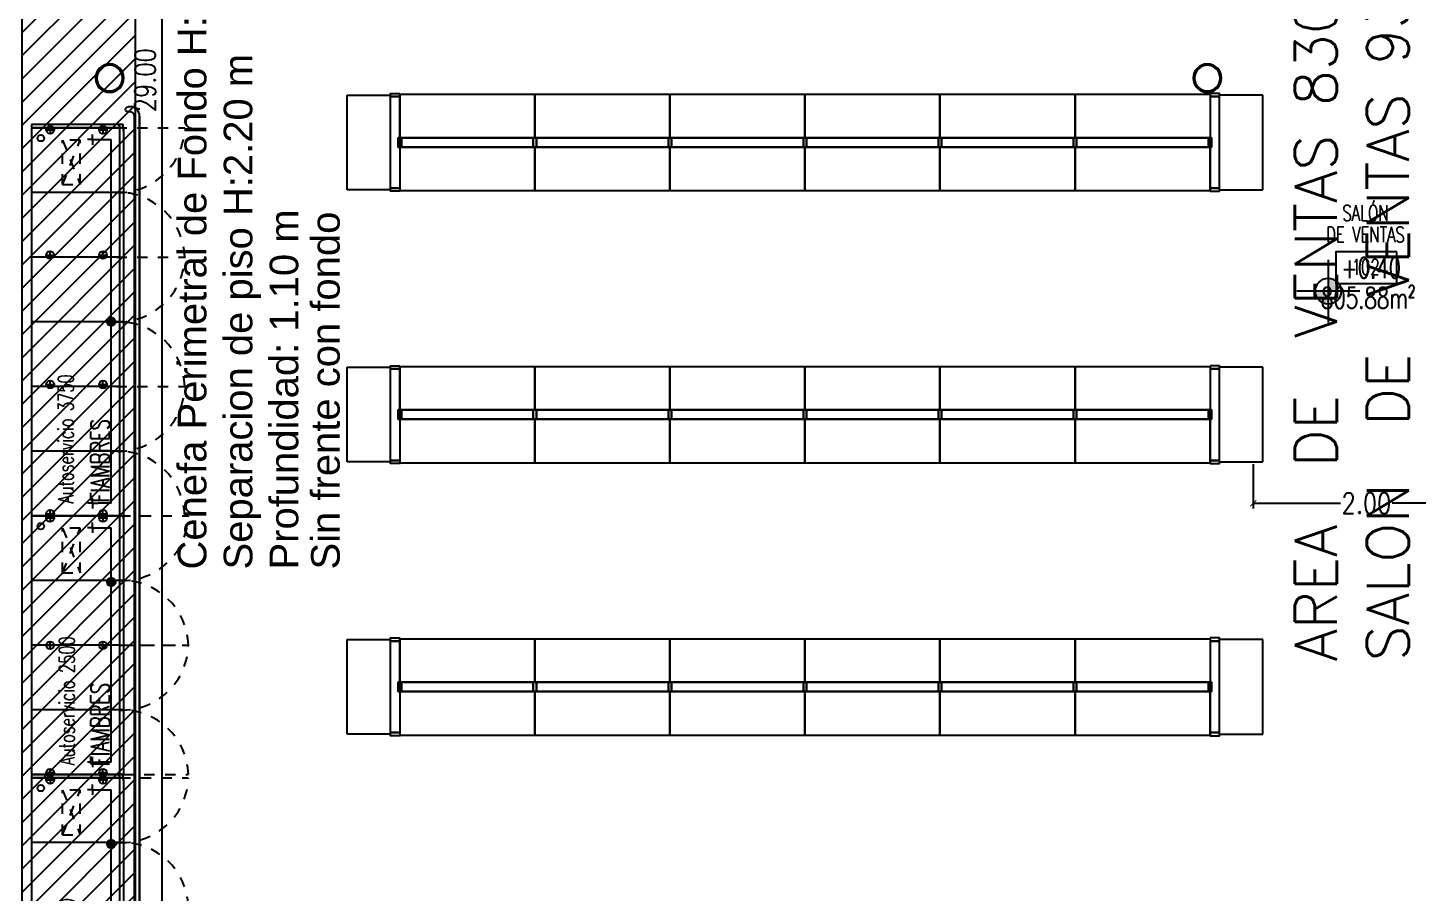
# Model space of a CAD drawing. Header units: millimetres. Extents: x -129 to 3172, y -143 to 919.
# Drawn here: x -32.62 to -19.19, y 6.84 to 15.19 of the extents above; entities that cross this region are included whole.
import ezdxf
from ezdxf.enums import TextEntityAlignment as Align

# ---------------------------------------------------------------- set-up
doc = ezdxf.new("R2010")
doc.units = ezdxf.units.MM
doc.header["$LTSCALE"] = 0.1
for name, pattern in [('DASHED2', [0.375, 0.25, -0.125]), ('HIDDEN', [9.525, 6.35, -3.175]), ('TRATTEGGIATA2', [0.375, 0.25, -0.125])]:
    doc.linetypes.add(name, pattern=pattern)
for name, color, linetype in [('Cenefa perimetral', 4, 'Continuous'), ('D-AISI BAJA', 8, 'Continuous'), ('E-EXHIBIDORAS', 8, 'Continuous'), ('E-GONDOLAS', 8, 'Continuous'), ('E-TXT', 7, 'Continuous'), ('MET-COLUMNA METALICA', 3, 'Continuous'), ('R-CUADRO REF', 1, 'Continuous'), ('R-NOMBRE LOCAL', 7, 'Continuous'), ('zA-COTAS', 1, 'Continuous'), ('zA-TXT SUPS', 2, 'Continuous')]:
    doc.layers.add(name, color=color, linetype=linetype)
doc.styles.add('ROMANS', font='ROMANS.SHX', dxfattribs={"width": 0.8, "height": 0.2})
doc.styles.get("Standard").update_dxf_attribs({"font": 'arial.ttf'})
doc.styles.add('VAUX', font='romans.shx', dxfattribs={"width": 0.85})
doc.dimstyles.new('COTA 1-125', dxfattribs={"dimtxt": 0.2, "dimasz": 0.15, "dimexe": 0.08, "dimexo": 0.08, "dimgap": 0.06, "dimtad": 1, "dimzin": 0, "dimdsep": 46, "dimtxsty": 'ROMANS', "dimblk": 'ARCHTICK', "dimcen": 0, "dimclrd": 256, "dimclre": 8, "dimclrt": 3, "dimadec": 0, "dimazin": 0, "dimtfac": 1, "dimtofl": 0, "dimtmove": 0, "dimatfit": 3, "dimldrblk": 'ARCHTICK', "dimfxl": 1, "dimtolj": 1, "dimtzin": 0, "dimlwd": -1, "dimlwe": -1, "dimarcsym": 0})
doc.dimstyles.new('MIG-LATERAL-CHICO', dxfattribs={"dimtxt": 0.12, "dimasz": 0.06, "dimexe": 0.05, "dimexo": 0.02, "dimgap": 0.005, "dimtad": 0, "dimrnd": 0.005, "dimzin": 0, "dimdsep": 46, "dimtxsty": 'ROMANS', "dimblk1": 'ARCHTICK', "dimblk2": 'ARCHTICK', "dimsah": 1, "dimcen": 2.5, "dimclrd": 1, "dimclre": 8, "dimclrt": 3, "dimadec": 0, "dimazin": 0, "dimtfac": 1, "dimtmove": 0, "dimatfit": 3, "dimldrblk": 'ARCHTICK', "dimfxl": 1, "dimtolj": 1, "dimtzin": 0, "dimarcsym": 0})

# ---------------------------------------------------------------- blocks, each defined once
blk = doc.blocks.new('CMET REDONDA')
at = {"layer": 'MET-COLUMNA METALICA'}
h = blk.add_hatch(color=256, dxfattribs=at)
h.paths.add_polyline_path([(0, 0.124), (0, 0.137, -0.414214), (0.136, 0), (0.124, 0, 0.414214)])
h.paths.add_polyline_path([(0, -0.136), (0, -0.124, 0.414214), (0.124, 0), (0.136, 0, -0.414214)])
h.paths.add_polyline_path([(0, -0.124), (0, -0.136, -0.414214), (-0.137, 0), (-0.124, 0, 0.414214)])
h.paths.add_polyline_path([(0, 0.137), (0, 0.124, 0.414214), (-0.124, 0), (-0.137, 0, -0.414214)])
h = blk.add_hatch(color=256, dxfattribs=at)
h.paths.add_polyline_path([(0, 0.124), (0, 0.136, -0.414214), (0.136, 0), (0.124, 0, 0.414214)])
h.paths.add_polyline_path([(0, -0.137), (0, -0.124, 0.414214), (0.124, 0), (0.136, 0, -0.414214)])
h.paths.add_polyline_path([(0, -0.124), (0, -0.137, -0.414214), (-0.137, 0), (-0.124, 0, 0.414214)])
h.paths.add_polyline_path([(0, 0.136), (0, 0.124, 0.414214), (-0.124, 0), (-0.137, 0, -0.414214)])
for radius in [0.137, 0.137, 0.124, 0.124]:
    blk.add_circle((0, 0), radius, dxfattribs=at)
blk = doc.blocks.new('N Local')
at = {"layer": 'R-CUADRO REF'}
blk.add_lwpolyline([(6337.193, -934.829), (6337.93, -934.829), (6337.93, -935.212), (6337.193, -935.212)], close=True, dxfattribs=at)
at = {"layer": 'R-CUADRO REF', "lineweight": 0, "style": 'VAUX', "width": 0.85}
blk.add_attdef('NUMERO', text='', height=0.182, dxfattribs=at).set_placement((6337.585, -935.106), align=Align.CENTER)
at = {"layer": 'R-NOMBRE LOCAL', "lineweight": 0, "style": 'VAUX', "width": 0.85}
for p in [(6337.572, -934.455), (6337.572, -934.715)]:
    blk.add_attdef('NOMBRE', text='', height=0.182, dxfattribs=at).set_placement(p, align=Align.CENTER)
blk = doc.blocks.new('lateral derecho')
at = {"layer": 'E-EXHIBIDORAS'}
for p, q in [((412153, 429715), (412153, 430550)), ((412153, 429665), (412153, 430550)), ((412153, 430550), (412153, 429700)), ((412153, 430550), (412153, 429700)), ((412183, 430550), (412153, 430550)), ((412153, 430550), (412153, 429700)), ((412183, 429665), (412183, 430550))]:
    blk.add_line(p, q, dxfattribs=at)
at = {"layer": 'E-EXHIBIDORAS', "linetype": 'ByBlock'}
for p, q in [((412153, 429665), (412153, 430550)), ((412183, 429665), (412183, 430550)), ((412183, 429665), (412183, 430550)), ((412183, 429665), (412183, 430550)), ((412168, 429700), (412153, 429700)), ((412153, 429665), (412183, 429665)), ((412183, 429665), (412183, 429715))]:
    blk.add_line(p, q, dxfattribs=at)
blk.add_arc((412167, 429716), 15.8, 272.9635, 357.0365, dxfattribs=at)
blk = doc.blocks.new('_ARCHTICK')
at = {"color": 0, "linetype": 'ByBlock', "const_width": 0.15}
blk.add_lwpolyline([(-0.5, -0.5), (0.5, 0.5)], dxfattribs=at)
blk = doc.blocks.new('*D346')
at = {"layer": 'Defpoints', "color": 0, "transparency": 16777216}
for p in [(-20.774, 10.997), (-18.774, 10.997), (-18.774, 10.598)]:
    blk.add_point(p, dxfattribs=at)
at = {"layer": 'zA-COTAS', "color": 8, "lineweight": -2, "transparency": 16777216}
for p, q in [((-20.774, 10.977), (-20.774, 10.548)), ((-18.774, 10.977), (-18.774, 10.548))]:
    blk.add_line(p, q, dxfattribs=at)
at = {"layer": 'zA-COTAS', "color": 1, "lineweight": -2, "transparency": 16777216}
for p, q in [((-20.774, 10.598), (-19.93, 10.598)), ((-18.774, 10.598), (-19.432, 10.598))]:
    blk.add_line(p, q, dxfattribs=at)
at = {"layer": 'zA-COTAS', "color": 1, "lineweight": -2, "transparency": 16777216, "xscale": 0.06, "yscale": 0.06, "zscale": 0.06, "rotation": 180}
blk.add_blockref('_ARCHTICK', (-20.774, 10.598), dxfattribs=at)
at = {"layer": 'zA-COTAS', "color": 1, "lineweight": -2, "transparency": 16777216, "xscale": 0.06, "yscale": 0.06, "zscale": 0.06}
blk.add_blockref('_ARCHTICK', (-18.774, 10.598), dxfattribs=at)
at = {"layer": 'zA-COTAS', "color": 3, "transparency": 16777216, "insert": (-19.681, 10.598), "char_height": 0.2, "attachment_point": 5, "style": 'ROMANS'}
blk.add_mtext('\\A1;2.00', dxfattribs=at)
blk = doc.blocks.new('TRAMO CENTRAL')
at = {"layer": 'E-GONDOLAS'}
for points in [[(1353.744, 558.952), (1355.049, 558.952), (1355.049, 559.372), (1353.744, 559.372)], [(1353.729, 558.862), (1353.759, 558.862), (1353.759, 558.952), (1353.729, 558.952)], [(1353.729, 558.952), (1353.759, 558.952), (1353.759, 558.862), (1353.729, 558.862)], [(1353.744, 558.862), (1355.049, 558.862), (1355.049, 558.442), (1353.744, 558.442)], [(1353.759, 558.862), (1355.034, 558.862), (1355.034, 558.952), (1353.759, 558.952)], [(1353.759, 558.952), (1355.034, 558.952), (1355.034, 558.862), (1353.759, 558.862)], [(1355.034, 558.862), (1355.064, 558.862), (1355.064, 558.952), (1355.034, 558.952)], [(1355.034, 558.952), (1355.064, 558.952), (1355.064, 558.862), (1355.034, 558.862)]]:
    blk.add_lwpolyline(points, close=True, dxfattribs=at)
blk = doc.blocks.new('PUNTERA')
at = {"layer": 'E-GONDOLAS'}
for p, q in [((1350.083, 558.73), (1349.168, 558.73)), ((1349.168, 558.73), (1349.168, 558.31)), ((1350.083, 558.31), (1350.083, 558.73)), ((1350.068, 558.31), (1349.183, 558.31)), ((1349.183, 558.31), (1349.183, 558.22)), ((1350.068, 558.22), (1350.068, 558.31)), ((1349.183, 558.22), (1350.068, 558.22))]:
    blk.add_line(p, q, dxfattribs=at)
for points in [[(1349.153, 558.22), (1349.183, 558.22), (1349.183, 558.31), (1349.153, 558.31)], [(1350.068, 558.22), (1350.098, 558.22), (1350.098, 558.31), (1350.068, 558.31)]]:
    blk.add_lwpolyline(points, close=True, dxfattribs=at)
blk = doc.blocks.new('COSTAN-REFERENCIA DE DESAGÜES')
at = {"layer": 'E-EXHIBIDORAS'}
blk.add_hatch(color=256, dxfattribs=at).paths.add_polyline_path([(40, 0, 1), (-40, 0, 1)])
blk.add_circle((0, 0), 40, dxfattribs=at)
blk = doc.blocks.new('LI_TL1_N_ ECO 250')
at = {"layer": 'E-EXHIBIDORAS'}
for p, q in [((2500, 0), (0, 0)), ((0, 0), (0, -855)), ((625, -890), (625, 0)), ((1250, -855), (1250, 0)), ((1875, -890), (1875, 0)), ((2500, -855), (2500, 0)), ((-18, -180), (58, -180)), ((20, -142), (20, -218)), ((1212, -180), (1288, -180)), ((1250, -142), (1250, -218)), ((2518, -180), (2442, -180)), ((2480, -142), (2480, -218)), ((20, -652), (20, -728)), ((122, -590), (72, -590)), ((122, -590), (122, -540)), ((122, -590), (122, -640)), ((122, -590), (172, -590)), ((122, -770), (122, -645)), ((1250, -652), (1250, -728)), ((2385, -590), (2335, -590)), ((2385, -590), (2385, -540)), ((2385, -590), (2385, -640)), ((2385, -590), (2435, -590)), ((2385, -645), (2385, -770)), ((2480, -652), (2480, -728)), ((-18, -690), (58, -690)), ((122, -770), (2385, -770)), ((1212, -690), (1288, -690)), ((1910, -770), (1810, -770)), ((1860, -720), (1860, -820)), ((2518, -690), (2442, -690)), ((0, -855), (2500, -855)), ((0, -855), (0, -890)), ((2500, -890), (0, -890)), ((2470, -890), (2500, -890))]:
    blk.add_line(p, q, dxfattribs=at)
at = {"layer": 'E-EXHIBIDORAS', "linetype": 'TRATTEGGIATA2'}
for p, q in [((1950, -300), (2380, -300)), ((1950, -300), (2380, -470)), ((2380, -300), (1950, -470)), ((1950, -300), (1950, -470)), ((2380, -470), (2380, -300)), ((1950, -470), (2380, -470))]:
    blk.add_line(p, q, dxfattribs=at)
at = {"layer": 'E-EXHIBIDORAS', "linetype": 'DASHED2'}
for p, q in [((0, -890), (0, -1515)), ((1250, -855), (1250, -1515)), ((1250, -890), (1250, -1515)), ((2500, -855), (2500, -1515))]:
    blk.add_line(p, q, dxfattribs=at)
at = {"layer": 'E-EXHIBIDORAS'}
for centre, radius in [((2400, -90), 31), ((20, -180), 37.6), ((1250, -180), 37.6), ((2480, -180), 37.6), ((20, -690), 37.6), ((1250, -690), 37.6), ((2480, -690), 37.6)]:
    blk.add_circle(centre, radius, dxfattribs=at)
at = {"layer": 'E-EXHIBIDORAS', "linetype": 'DASHED2'}
for centre, start, end in [((-17, -873), 271.5602, 1.5602), ((1267, -873), 178.4398, 268.4398), ((1233, -873), 271.5602, 1.5602), ((2517, -873), 178.4398, 268.4398)]:
    blk.add_arc(centre, 643, start, end, dxfattribs=at)
at = {"layer": 'E-EXHIBIDORAS'}
blk.add_blockref('COSTAN-REFERENCIA DE DESAGÜES', (1860, -770), dxfattribs=at)
at = {"layer": 'E-TXT', "insert": (89, -268), "char_height": 148, "attachment_point": 1}
blk.add_mtext_dynamic_manual_height_columns('{\\Fromans|c0;\\W0.7;Autoservicio 2500}', width=2517.27, gutter_width=1.38, heights=[0], dxfattribs=at)
blk = doc.blocks.new('COSTAN-CAM-COSTAN-CAM-COSTAN-CAM-COSTAN-CAM-COSTAN-CAM-COSTAN-CAM-COSTAN-CAM-COSTAN-CAM-COSTAN-CAM-COSTAN-CAM-COSTAN-CAM-COSTAN-CAM-COSTAN-CAM-COSTAN-CAM-COSTAN-CAM-COSTAN-CAM-LI_TL1_N_ECO 375')
at = {"layer": 'E-EXHIBIDORAS'}
for p, q in [((3750, 0), (0, 0)), ((0, 0), (0, -855)), ((625, -890), (625, 0)), ((1250, -855), (1250, 0)), ((1875, -890), (1875, 0)), ((2500, -855), (2500, 0)), ((3125, -890), (3125, 0)), ((3750, -855), (3750, 0)), ((-18, -180), (58, -180)), ((20, -142), (20, -218)), ((1232, -180), (1308, -180)), ((1270, -142), (1270, -218)), ((2482, -180), (2558, -180)), ((2520, -142), (2520, -218)), ((3768, -180), (3692, -180)), ((3730, -142), (3730, -218)), ((20, -652), (20, -728)), ((122, -590), (72, -590)), ((122, -590), (122, -540)), ((122, -590), (122, -640)), ((122, -590), (172, -590)), ((122, -770), (122, -645)), ((1270, -652), (1270, -728)), ((2520, -652), (2520, -728)), ((3635, -590), (3585, -590)), ((3635, -590), (3635, -540)), ((3635, -590), (3635, -640)), ((3635, -590), (3685, -590)), ((3635, -645), (3635, -770)), ((3730, -652), (3730, -728)), ((-18, -690), (58, -690)), ((122, -770), (3635, -770)), ((1232, -690), (1308, -690)), ((1925, -770), (1825, -770)), ((1875, -720), (1875, -820)), ((2482, -690), (2558, -690)), ((3768, -690), (3692, -690)), ((0, -855), (3750, -855)), ((3720, -890), (3750, -890))]:
    blk.add_line(p, q, dxfattribs=at)
at = {"layer": 'E-EXHIBIDORAS', "linetype": 'TRATTEGGIATA2'}
for p, q in [((3200, -300), (3630, -300)), ((3200, -300), (3630, -470)), ((3630, -300), (3200, -470)), ((3200, -300), (3200, -470)), ((3630, -470), (3630, -300)), ((3200, -470), (3630, -470))]:
    blk.add_line(p, q, dxfattribs=at)
at = {"layer": 'E-EXHIBIDORAS', "linetype": 'DASHED2', "ltscale": 2000}
for p, q in [((0, -855), (0, -1480)), ((1250, -820), (1250, -1480)), ((2500, -820), (2500, -1480)), ((3750, -820), (3750, -1480))]:
    blk.add_line(p, q, dxfattribs=at)
at = {"layer": 'E-EXHIBIDORAS', "linetype": 'ByBlock'}
blk.add_line((3750, -890), (0, -890), dxfattribs=at)
at = {"layer": 'E-EXHIBIDORAS'}
for centre, radius in [((3650, -90), 31), ((20, -180), 37.6), ((1270, -180), 37.6), ((2520, -180), 37.6), ((3730, -180), 37.6), ((20, -690), 37.6), ((1270, -690), 37.6), ((2520, -690), 37.6), ((3730, -690), 37.6)]:
    blk.add_circle(centre, radius, dxfattribs=at)
at = {"layer": 'E-EXHIBIDORAS', "linetype": 'DASHED2', "ltscale": 2000}
for centre, start, end in [((-17, -838), 271.5602, 1.5602), ((1267, -838), 178.4398, 268.4398), ((1233, -838), 271.5602, 1.5602), ((2517, -838), 178.4398, 268.4398), ((2483, -838), 271.5602, 1.5602), ((3767, -838), 178.4398, 268.4398)]:
    blk.add_arc(centre, 643, start, end, dxfattribs=at)
at = {"layer": 'E-EXHIBIDORAS'}
blk.add_blockref('COSTAN-REFERENCIA DE DESAGÜES', (1875, -770), dxfattribs=at)
at = {"layer": 'E-TXT', "insert": (120, -257), "char_height": 148, "attachment_point": 1}
blk.add_mtext_dynamic_manual_height_columns('{\\Fromans|c0;\\W0.7;Autoservicio 3750}', width=2631.13, gutter_width=1.38, heights=[0], dxfattribs=at)
blk = doc.blocks.new('*D488')
at = {"layer": 'Defpoints', "color": 0, "transparency": 16777216}
for p in [(-32.014, 29.185, 0), (-32.014, 0.185, 0), (-31.322, 0.185)]:
    blk.add_point(p, dxfattribs=at)
at = {"layer": 'zA-COTAS', "color": 8, "linetype": 'HIDDEN', "transparency": 16777216}
for p, q in [((-31.934, 29.185), (-31.242, 29.185)), ((-31.934, 0.185), (-31.242, 0.185))]:
    blk.add_line(p, q, dxfattribs=at)
at = {"layer": 'zA-COTAS', "transparency": 16777216}
blk.add_line((-31.322, 29.185), (-31.322, 0.185), dxfattribs=at)
at = {"layer": 'zA-COTAS', "transparency": 16777216, "xscale": 0.15, "yscale": 0.15, "zscale": 0.15}
for p, rotation in [((-31.322, 29.185), 90), ((-31.322, 0.185), 270)]:
    blk.add_blockref('_ARCHTICK', p, dxfattribs=dict(at, rotation=rotation))
at = {"layer": 'zA-COTAS', "color": 3, "transparency": 16777216, "insert": (-31.482, 14.685), "char_height": 0.2, "attachment_point": 5, "rotation": 90, "style": 'ROMANS'}
blk.add_mtext('\\A1;29.00', dxfattribs=at)
blk = doc.blocks.new('y')
h = blk.add_hatch(color=2)
h.dxf.hatch_style = 1
h.paths.add_polyline_path([(0.22, 0.099, -0.414214), (0.515, -0.196), (0.22, -0.196)])
h.paths.add_polyline_path([(-0.073, -0.224), (0.22, -0.224), (0.22, -0.491, -0.386785)])
h.paths.add_polyline_path([(-0.075, -0.196), (0.22, -0.196), (0.22, -0.224), (-0.073, -0.224, -0.023641)])
at = {"color": 2}
for p, q in [((0.22, 0.52), (0.22, -0.912)), ((0.936, -0.196), (-0.496, -0.196))]:
    blk.add_line(p, q, dxfattribs=at)
blk.add_circle((0.22, -0.196), 0.295, dxfattribs=at)
at = {"style": 'VAUX'}
blk.add_attdef('+99.50', (0.499, 0.098), '', height=0.433, dxfattribs=at)

msp = doc.modelspace()

# ---------------------------------------------------------------- hatches: boundary and pattern name
at = {"layer": 'Cenefa perimetral'}
h = msp.add_hatch(dxfattribs=at)
h.set_pattern_fill('LINE', color=256, scale=0.05, angle=45)
h.paths.add_polyline_path([(-8.406, 0.185), (-8.406, 0.735), (-31.577, 0.735), (-31.577, 28.115), (-6.707, 28.115), (-6.707, 24.034), (-5.607, 24.034), (-5.607, 28.148), (-6.504, 28.148), (-6.504, 29.215), (-32.676, 29.185), (-32.676, 0.185)])

# ---------------------------------------------------------------- linework, layer by layer
msp.add_line((-31.577, 0.735), (-31.577, 28.115), dxfattribs=at)
msp.add_lwpolyline([(-8.406, 0.185), (-8.406, 0.735), (-31.577, 0.735), (-31.577, 28.115), (-6.707, 28.115), (-6.707, 24.034), (-5.607, 24.034), (-5.607, 28.148), (-6.504, 28.148), (-6.504, 29.215), (-32.676, 29.185), (-32.676, 0.185)], close=True, dxfattribs=at)
at = {"layer": 'D-AISI BAJA'}
for points in [[(-31.647, 14.378, -1.009642), (-31.647, 14.428, 5.268994)], [(-31.537, 4.026), (-31.537, 14.338, 0.414214), (-31.627, 14.428), (-31.647, 14.428)], [(-31.587, 4.026), (-31.587, 14.338, 0.414214), (-31.627, 14.378), (-31.647, 14.378)], [(-31.587, 11.967), (-31.587, 1.655, -0.414214), (-31.627, 1.615), (-32.544, 1.615)], [(-31.537, 11.967), (-31.537, 1.655, -0.414214), (-31.627, 1.565), (-32.544, 1.565)]]:
    msp.add_lwpolyline(points, format="xyb", dxfattribs=at)
for points in [[(-31.537, 4.026), (-31.537, 14.338)], [(-31.537, 14.338), (-31.537, 10.208)], [(-31.537, 11.829), (-31.537, 1.655)]]:
    msp.add_lwpolyline(points, dxfattribs=at)

# ---------------------------------------------------------------- block references
at = {"rotation": 90}
for p, xscale, yscale, zscale in [((397.97, -397.927), 0.0010000000002037, 0.0010000000002037, 0.0010000000002037), ((397.97, -404.207), 0.001, 0.001, 0.001)]:
    msp.add_blockref('lateral derecho', p, dxfattribs=dict(at, xscale=xscale, yscale=yscale, zscale=zscale))
ref = msp.add_blockref('N Local', (5050.368, 760.891, -0.001), dxfattribs=dict(xscale=-0.7999999999999545, yscale=0.8000000000000114, zscale=0.8))
ref.add_attrib('NUMERO', '102', dxfattribs={"layer": 'R-CUADRO REF', "lineweight": 0, "height": 0.15, "style": 'VAUX', "width": 0.7}).set_placement((-19.688, 12.806, -0.001), align=Align.CENTER)
ref.add_attrib('NOMBRE', 'SALÓN', dxfattribs={"layer": 'R-NOMBRE LOCAL', "lineweight": 0, "height": 0.15, "style": 'VAUX', "width": 0.7}).set_placement((-19.69, 13.327, -0.001), align=Align.CENTER)
ref.add_attrib('NOMBRE', 'DE VENTAS', dxfattribs={"layer": 'R-NOMBRE LOCAL', "lineweight": 0, "height": 0.15, "style": 'VAUX', "width": 0.7}).set_placement((-19.69, 13.119, -0.001), align=Align.CENTER)
ref = msp.add_blockref('y', (-20.143, 12.73), dxfattribs=dict(xscale=0.4238286602019429, yscale=0.4238286602019429, zscale=0.4238286602019429))
ref.add_attrib('+99.50', '+0.40', (-19.922, 12.772), dxfattribs={"height": 0.2, "style": 'VAUX', "width": 0.7})
at = {"layer": 'E-EXHIBIDORAS', "xscale": 0.001, "yscale": 0.001, "zscale": 0.001, "rotation": 90}
for name, p in [('COSTAN-CAM-COSTAN-CAM-COSTAN-CAM-COSTAN-CAM-COSTAN-CAM-COSTAN-CAM-COSTAN-CAM-COSTAN-CAM-COSTAN-CAM-COSTAN-CAM-COSTAN-CAM-COSTAN-CAM-COSTAN-CAM-COSTAN-CAM-COSTAN-CAM-COSTAN-CAM-LI_TL1_N_ECO 375', (-32.581, 10.476)), ('LI_TL1_N_ ECO 250', (-32.581, 7.976)), ('LI_TL1_N_ ECO 250', (-32.581, 5.446))]:
    msp.add_blockref(name, p, dxfattribs=at)
at = {"layer": 'E-GONDOLAS', "xscale": -1, "rotation": 90}
for p in [(529.199, 1363.71), (529.199, 1361.08), (529.199, 1358.45)]:
    msp.add_blockref('PUNTERA', p, dxfattribs=at)
at = {"layer": 'E-GONDOLAS', "xscale": -1}
for p in [(1326.027, -544.823), (1327.332, -544.823), (1328.637, -544.823), (1329.942, -544.823), (1331.247, -544.823), (1332.552, -544.823), (1326.027, -547.453), (1327.332, -547.453), (1328.637, -547.453), (1329.942, -547.453), (1331.247, -547.453), (1332.552, -547.453), (1326.027, -550.083), (1327.332, -550.083), (1328.637, -550.083), (1329.942, -550.083), (1331.247, -550.083), (1332.552, -550.083)]:
    msp.add_blockref('TRAMO CENTRAL', p, dxfattribs=at)
at = {"layer": 'E-GONDOLAS', "rotation": 270}
for p in [(-579.412, 1363.71), (-579.412, 1361.08), (-579.412, 1358.45)]:
    msp.add_blockref('PUNTERA', p, dxfattribs=at)
at = {"layer": 'MET-COLUMNA METALICA', "xscale": -1}
for p in [(-31.826, 14.705, -0.001), (-21.218, 14.705, -0.001)]:
    msp.add_blockref('CMET REDONDA', p, dxfattribs=at)

# ---------------------------------------------------------------- texts
at = {"layer": 'Cenefa perimetral'}
for s, p in [('Cenefa Perimetral de Fondo H: hasta el techo', (-30.891, 9.958)), ('Separacion de piso H:2.20 m', (-30.447, 9.958)), ('Profundidad: 1.10 m', (-30.003, 9.958)), ('Sin frente con fondo', (-29.603, 9.958))]:
    msp.add_text(s, height=0.27652, rotation=90, dxfattribs=at).set_placement(p)
at = {"layer": 'E-TXT', "char_height": 0.18, "attachment_point": 1, "rotation": 90}
for insert in [(-32.009, 10.607), (-32.009, 8.059)]:
    msp.add_mtext_dynamic_manual_height_columns('{\\Fromans|c0;\\W0.7;FIAMBRES}', width=3.76238, gutter_width=1.383, heights=[0], dxfattribs=dict(at, insert=insert))
at = {"layer": 'zA-COTAS', "style": 'ROMANS'}
for s, p in [('SALON  DE  VENTAS 930 M2', (-19.272, 9.072, 0.009)), ('AREA  DE  VENTAS 830 M2', (-19.967, 9.072, 0.009))]:
    msp.add_text(s, height=0.405, rotation=89.9996, dxfattribs=at).set_placement(p)
at = {"layer": 'zA-TXT SUPS', "insert": (-21.866, 12.681, 0.018), "char_height": 0.2, "width": 4.46504, "attachment_point": 1, "line_spacing_factor": 0.999789, "style": 'VAUX'}
msp.add_mtext('\\pi1.74585;{\\W0.7;805.88m²}', dxfattribs=at)

# ---------------------------------------------------------------- dimensions: what is measured, and where the dimension line sits
at = {"layer": 'zA-COTAS'}
dim = msp.add_linear_dim(base=(-31.322, 0.185, 0.022), p1=(-32.014, 29.185, 0.022), p2=(-32.014, 0.185, 0.022), angle=90, dimstyle='COTA 1-125', dxfattribs=at)
dim.commit()
dim.dimension.update_dxf_attribs({"geometry": '*D488', "text_midpoint": (-31.482, 14.685, 0.022)})
dim = msp.add_linear_dim(base=(-18.774, 10.598, 0.009), p1=(-20.774, 10.997, 0.009), p2=(-18.774, 10.997, 0.009), angle=180, dimstyle='MIG-LATERAL-CHICO', override={"dimfxl": 0.18}, dxfattribs=at)
dim.commit()
dim.dimension.update_dxf_attribs({"geometry": '*D346', "text_midpoint": (-19.681, 10.598, 0.009), "dimtype": 160})

doc.saveas('drawing.dxf')
